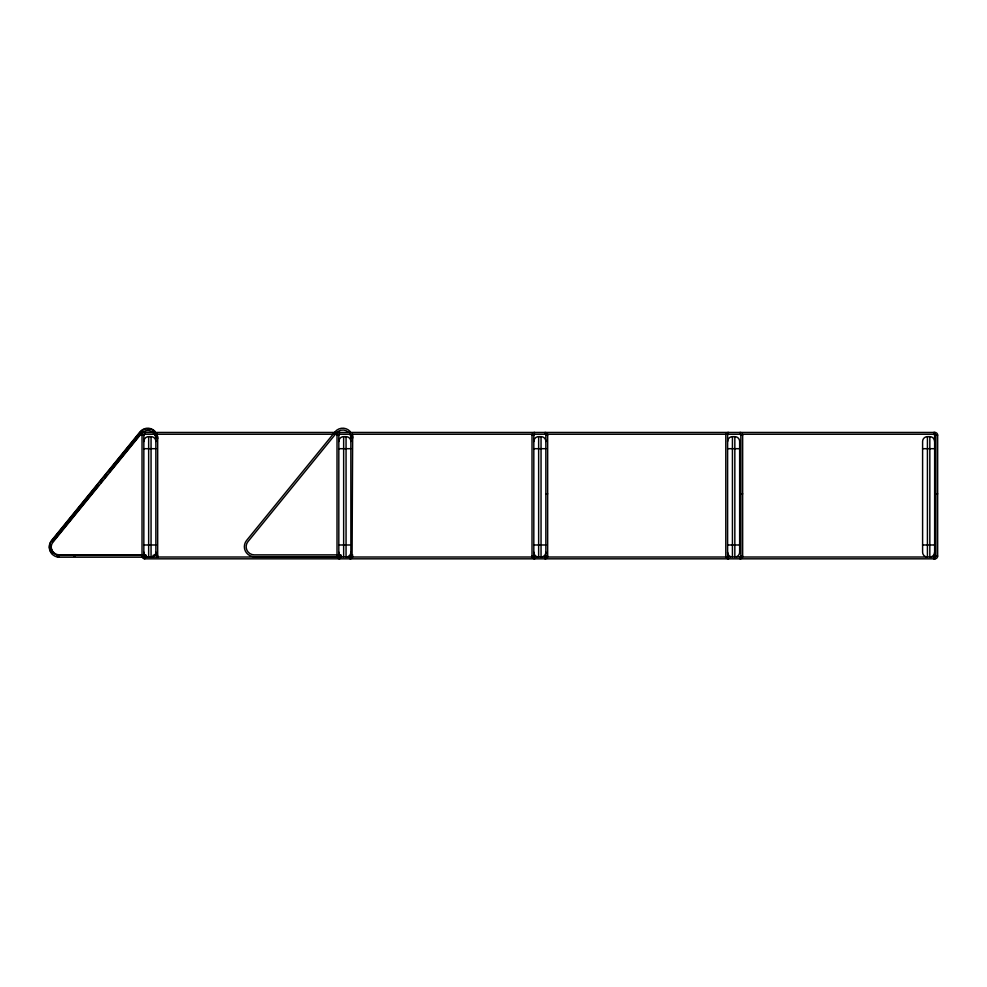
<?xml version="1.0" encoding="UTF-8"?>
<svg xmlns="http://www.w3.org/2000/svg" width="987" height="987" viewBox="0 0 987 987"><rect width="100%" height="100%" fill="white"/><g stroke="black" fill="none" stroke-linecap="round" stroke-linejoin="round"><path stroke-width="1.48" d="M142.239 557.149A2.714 2.714 0 0 0 144.744 558.827L934.936 558.827A2.714 2.714 0 0 0 937.65 556.113L937.65 435.144A2.714 2.714 0 0 0 934.936 432.442L144.744 432.442A2.714 2.714 0 0 0 142.029 435.144L142.029 556.113L143.843 556.113L143.843 435.144L144.744 434.243L934.936 434.243L935.849 435.144L935.849 556.113L934.936 557.013L156.995 557.013M339.738 557.013L338.825 556.113L338.825 435.144L339.738 434.243M534.72 557.013L533.819 556.113L533.819 435.144L534.72 434.243M545.86 556.113L544.96 558.827A2.714 2.714 0 0 0 547.662 556.113L547.662 435.144A2.714 2.714 0 0 0 544.96 432.442L545.86 435.144L545.86 556.113L547.662 556.113M739.954 434.243L740.855 435.144L740.855 556.113L739.954 557.013M52.977 541.604L98.675 485.505M100.612 483.112L102.562 480.731M104.511 478.337L107.423 474.759M109.372 472.366L141.449 432.972A8.13 8.13 0 0 1 143.066 431.467M335.469 434.169L247.971 541.604A8.13 8.13 0 0 0 254.276 554.867L340.034 554.867M728.517 434.243L727.616 435.144L727.616 556.113L728.517 557.013M349.966 557.013L350.866 556.113L350.866 435.144L349.966 434.243M933.739 557.013L934.64 556.113L934.64 435.144L933.739 434.243M142.029 435.144L143.843 435.144M337.233 557.149A2.714 2.714 0 0 1 337.023 556.113L337.023 435.144L338.825 435.144M532.227 557.149A2.714 2.714 0 0 1 532.018 556.113L532.018 435.144L533.819 435.144M545.86 435.144L547.662 435.144M740.855 435.144L742.656 435.144L742.656 556.113A2.714 2.714 0 0 1 742.446 557.149M935.849 435.144L937.65 435.144M143.843 441.46A4.812 4.812 0 0 1 148.655 436.649L151.06 436.649A4.812 4.812 0 0 1 155.872 441.46M338.825 441.46A4.812 4.812 0 0 1 343.649 436.649L346.055 436.649A4.812 4.812 0 0 1 350.866 441.46M533.819 441.46A4.812 4.812 0 0 1 538.643 436.649L541.049 436.649A4.812 4.812 0 0 1 545.86 441.46M727.616 441.46A4.812 4.812 0 0 1 732.428 436.649L734.834 436.649A4.812 4.812 0 0 1 739.645 441.46L739.645 552.202A4.812 4.812 0 0 1 736.672 556.656M927.422 436.649L927.422 557.013A4.812 4.812 0 0 1 922.598 552.202L922.598 441.46A4.812 4.812 0 0 1 927.422 436.649L929.828 436.649A4.812 4.812 0 0 1 934.64 441.46M143.843 448.69L155.872 448.69M338.825 448.69L350.866 448.69M533.819 448.69L545.86 448.69M727.616 448.69L739.645 448.69M922.598 448.69L934.64 448.69M545.86 493.821L547.662 493.821M740.855 493.821L742.656 493.821M935.849 493.821L937.65 493.821M143.843 544.984L155.872 544.984M338.825 544.984L350.866 544.984M533.819 544.984L545.86 544.984M727.616 544.984L739.645 544.984M922.598 544.984L934.64 544.984M145.595 554.867L59.282 554.867A8.13 8.13 0 0 1 51.213 545.762M154.367 554.867L157.081 554.867M352.667 554.867L352.075 556.668L352.667 435.144A2.714 2.714 0 0 0 352.47 434.107M153.01 555.385L157.673 555.385M532.018 556.113L533.819 556.113M740.855 556.113L742.656 556.113M935.849 556.113L937.65 556.113M348.004 556.668L350.718 556.668M934.936 432.442L934.936 434.243M934.936 557.013L934.936 558.827M929.828 436.649L929.828 557.013A4.812 4.812 0 0 0 934.64 552.202M734.834 436.649L734.834 556.828M732.428 436.649L732.428 556.828M541.049 436.649L541.049 557.013A4.812 4.812 0 0 0 545.86 552.202M538.643 436.649L538.643 557.013A4.812 4.812 0 0 1 533.819 552.202M346.055 436.649L346.055 556.828M343.649 436.649L343.649 556.828M341.243 555.163L341.243 556.668L254.276 556.668A9.932 9.932 0 0 1 246.577 540.469L335.037 431.837A9.932 9.932 0 0 1 350.089 431.43M340.638 555.163L340.638 556.668M340.034 555.163L340.034 556.668M157.081 555.385L157.081 557.186M155.872 555.385L155.872 438.635A8.13 8.13 0 0 0 141.449 433.503L52.977 542.134A8.13 8.13 0 0 0 59.282 555.385L146.249 555.385L146.249 557.186M151.06 436.649L151.06 556.828M148.655 436.649L148.655 557.013L151.06 557.013A4.812 4.812 0 0 0 155.872 552.202M145.644 555.385L145.644 557.186M145.04 554.867L145.04 557.186M144.744 432.442L144.744 434.243M144.744 557.013L144.744 558.827M75.234 554.867L75.234 555.989M74.025 554.867L74.025 555.989M933.739 432.442A2.714 2.714 0 0 1 934.775 432.639M935.651 558.025A2.714 2.714 0 0 1 933.739 558.827M728.517 558.827A2.714 2.714 0 0 1 726.605 558.025M726.013 557.149A2.714 2.714 0 0 1 725.803 556.113L725.803 435.144A2.714 2.714 0 0 1 726.013 434.107M727.481 432.639A2.714 2.714 0 0 1 728.517 432.442M534.72 558.827A2.714 2.714 0 0 1 532.807 558.025M532.018 435.144A2.714 2.714 0 0 1 532.227 434.107M533.683 432.639A2.714 2.714 0 0 1 534.72 432.442M739.954 432.442A2.714 2.714 0 0 1 740.99 432.639M742.446 434.107A2.714 2.714 0 0 1 742.656 435.144M741.866 558.025A2.714 2.714 0 0 1 739.954 558.827M730.59 556.656A4.812 4.812 0 0 1 727.616 552.202M339.738 558.827A2.714 2.714 0 0 1 337.813 558.025M337.023 435.144A2.714 2.714 0 0 1 337.233 434.107M338.701 432.639A2.714 2.714 0 0 1 339.738 432.442M352.371 435.686A9.932 9.932 0 0 1 352.667 438.105M336.444 432.972A8.13 8.13 0 0 1 348.288 432.17M349.682 433.885A8.13 8.13 0 0 1 350.866 438.105M341.798 556.656A4.812 4.812 0 0 1 338.825 552.202M350.866 552.202A4.812 4.812 0 0 1 347.893 556.656M349.966 432.442A2.714 2.714 0 0 1 351.002 432.639M352.667 556.113A2.714 2.714 0 0 1 352.47 557.149M351.878 558.025A2.714 2.714 0 0 1 349.966 558.827M146.804 556.656A4.812 4.812 0 0 1 143.843 552.202M59.282 556.668A9.932 9.932 0 0 1 56.814 556.36M52.496 553.991A9.932 9.932 0 0 1 51.583 540.469L140.055 431.837A9.932 9.932 0 0 1 155.095 431.43M156.501 433.416A9.932 9.932 0 0 1 157.673 438.105L157.673 557.186L59.282 557.186A9.932 9.932 0 0 1 51.583 540.987L140.055 432.355A9.932 9.932 0 0 1 157.673 438.635M147.199 429.999A8.13 8.13 0 0 1 149.407 430.147M154.688 433.885A8.13 8.13 0 0 1 155.872 438.105"/></g></svg>
